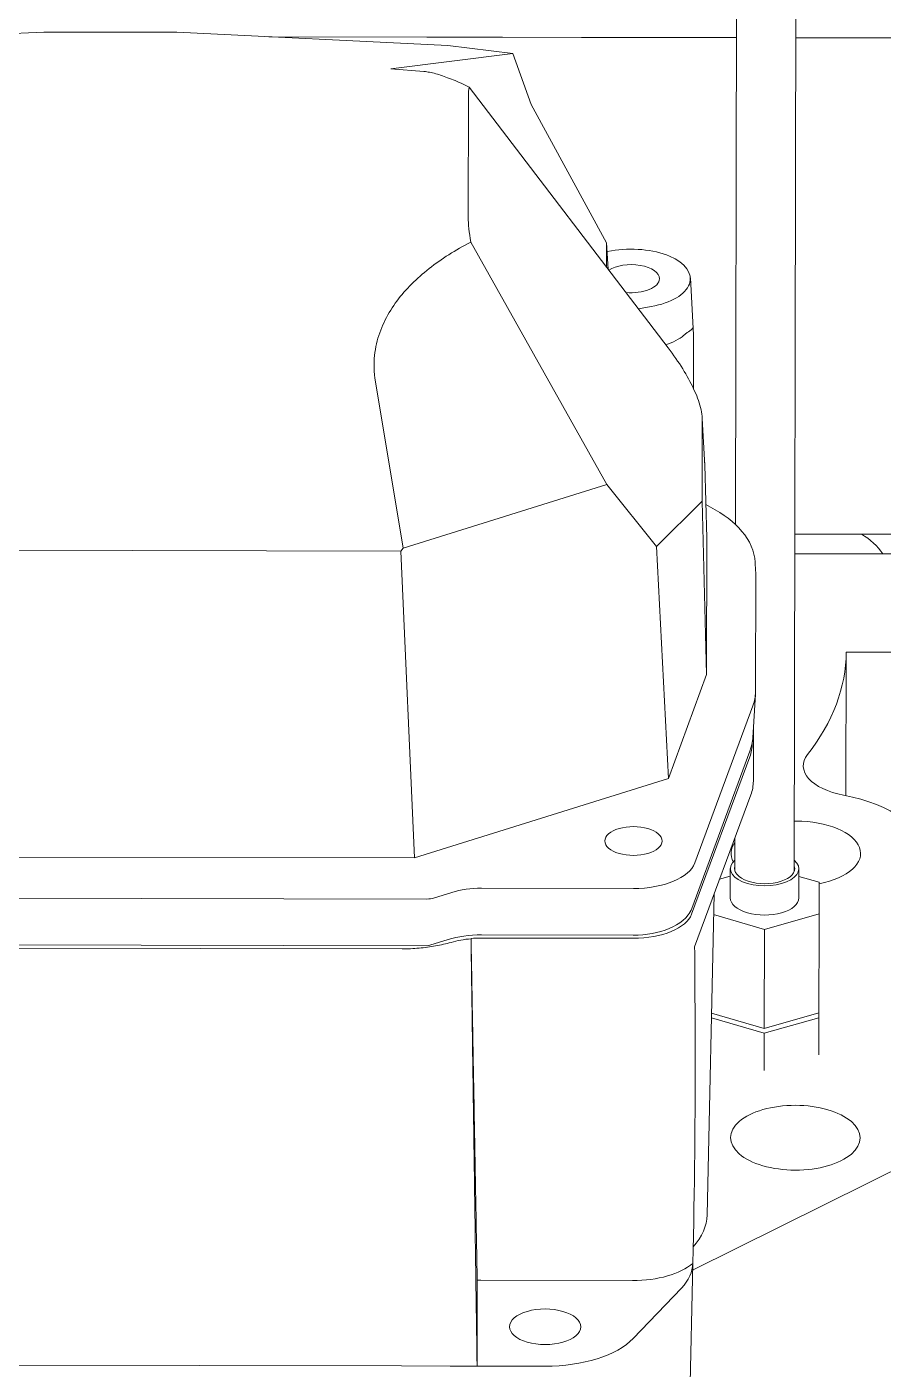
# Model space of a CAD drawing. Extents: x 766778 to 845620, y 133762 to 209800.
# Drawn here: x 785698.5 to 785835.6, y 190970.6 to 191185.5 of the extents above; entities that cross this region are included whole.
import ezdxf

# ---------------------------------------------------------------- set-up
doc = ezdxf.new("R2010")
doc.units = 0
doc.header["$MEASUREMENT"] = 0
doc.layers.get('0').update_dxf_attribs({"color": 1, "linetype": 'CONTINUOUS'})
doc.layers.add('LA-4748_SHOWN', color=2, linetype='CONTINUOUS', lineweight=53)

# ---------------------------------------------------------------- blocks, each defined once
blk = doc.blocks.new('ENGINE')
at = {"layer": 'LA-4748_SHOWN', "color": 252, "lineweight": 5}
for p, q in [((944763.23, 205799.42), (944763.66, 205882.54)), ((944772.45, 205743.89), (944773.18, 205882.49)), ((944609.32, 205876.79), (944652.75, 205878.6)), ((944652.75, 205878.6), (944674.05, 205878.49)), ((944674.05, 205878.49), (944717.46, 205876.22)), ((944763.63, 205877.33), (944688.77, 205877.72)), ((944763.63, 205877.3), (944689.32, 205877.69)), ((944800.07, 205877.13), (944773.15, 205877.28)), ((944800.71, 205877.1), (944773.15, 205877.25)), ((944727.85, 205874.92), (944708.31, 205872.52)), ((944717.46, 205876.22), (944727.85, 205874.92)), ((944727.85, 205874.92), (944730.77, 205866.75)), ((944713.61, 205872.08), (944708.31, 205872.52)), ((944713.61, 205872.08), (944713.83, 205872.06)), ((944713.83, 205872.06), (944714.05, 205872.03)), ((944714.05, 205872.03), (944714.28, 205871.99)), ((944714.28, 205871.99), (944714.51, 205871.95)), ((944714.51, 205871.95), (944714.75, 205871.9)), ((944714.75, 205871.9), (944714.99, 205871.85)), ((944714.99, 205871.85), (944715.24, 205871.79)), ((944715.24, 205871.79), (944715.49, 205871.72)), ((944715.49, 205871.72), (944715.75, 205871.65)), ((944715.75, 205871.65), (944716.01, 205871.57)), ((944716.01, 205871.57), (944716.28, 205871.48)), ((944716.28, 205871.48), (944716.56, 205871.39)), ((944716.56, 205871.39), (944716.83, 205871.29)), ((944716.83, 205871.29), (944717.12, 205871.19)), ((944717.12, 205871.19), (944717.4, 205871.08)), ((944717.4, 205871.08), (944717.7, 205870.97)), ((944717.7, 205870.97), (944717.99, 205870.85)), ((944717.99, 205870.85), (944718.29, 205870.73)), ((944718.29, 205870.73), (944718.6, 205870.6)), ((944718.6, 205870.6), (944718.91, 205870.46)), ((944718.91, 205870.46), (944719.22, 205870.32)), ((944719.22, 205870.32), (944719.54, 205870.18)), ((944719.54, 205870.18), (944719.86, 205870.03)), ((944719.86, 205870.03), (944720.18, 205869.88)), ((944720.18, 205869.88), (944720.51, 205869.72)), ((944720.51, 205869.72), (944720.84, 205869.56)), ((944752.54, 205827.73), (944720.84, 205869.56)), ((944720.62, 205848.74), (944720.72, 205868.04)), ((944730.77, 205866.75), (944742.74, 205844.58)), ((944721.03, 205844.76), (944720.57, 205844.52)), ((944721.03, 205844.76), (944742.64, 205805.88)), ((944717.08, 205842.49), (944716.66, 205842.22)), ((944717.49, 205842.75), (944717.08, 205842.49)), ((944717.92, 205843.02), (944717.49, 205842.75)), ((944718.34, 205843.27), (944717.92, 205843.02)), ((944718.78, 205843.53), (944718.34, 205843.27)), ((944719.22, 205843.78), (944718.78, 205843.53)), ((944719.66, 205844.03), (944719.22, 205843.78)), ((944720.11, 205844.28), (944719.66, 205844.03)), ((944720.57, 205844.52), (944720.11, 205844.28)), ((944742.74, 205844.58), (944742.72, 205840.69)), ((944742.98, 205840.34), (944742.74, 205844.58)), ((944743.52, 205843.27), (944742.82, 205843.15)), ((944714.32, 205840.53), (944713.94, 205840.24)), ((944714.69, 205840.82), (944714.32, 205840.53)), ((944715.08, 205841.11), (944714.69, 205840.82)), ((944715.46, 205841.39), (944715.08, 205841.11)), ((944715.86, 205841.67), (944715.46, 205841.39)), ((944716.26, 205841.95), (944715.86, 205841.67)), ((944716.66, 205842.22), (944716.26, 205841.95)), ((944711.85, 205838.4), (944711.52, 205838.08)), ((944712.18, 205838.71), (944711.85, 205838.4)), ((944712.52, 205839.03), (944712.18, 205838.71)), ((944712.87, 205839.33), (944712.52, 205839.03)), ((944713.22, 205839.64), (944712.87, 205839.33)), ((944713.58, 205839.94), (944713.22, 205839.64)), ((944713.94, 205840.24), (944713.58, 205839.94)), ((944756.14, 205838.9), (944756.64, 205829.81)), ((944709.7, 205836.07), (944709.43, 205835.72)), ((944709.99, 205836.41), (944709.7, 205836.07)), ((944710.28, 205836.76), (944709.99, 205836.41)), ((944710.58, 205837.09), (944710.28, 205836.76)), ((944710.89, 205837.42), (944710.58, 205837.09)), ((944711.2, 205837.75), (944710.89, 205837.42)), ((944711.52, 205838.08), (944711.2, 205837.75)), ((944708.15, 205833.9), (944707.92, 205833.52)), ((944708.39, 205834.27), (944708.15, 205833.9)), ((944708.64, 205834.64), (944708.39, 205834.27)), ((944708.89, 205835.01), (944708.64, 205834.64)), ((944709.16, 205835.36), (944708.89, 205835.01)), ((944709.43, 205835.72), (944709.16, 205835.36)), ((944747.8, 205833.99), (944749.87, 205834.35)), ((944707.08, 205831.96), (944706.89, 205831.55)), ((944707.28, 205832.36), (944707.08, 205831.96)), ((944707.48, 205832.75), (944707.28, 205832.36)), ((944707.7, 205833.14), (944707.48, 205832.75)), ((944707.92, 205833.52), (944707.7, 205833.14)), ((944706.24, 205829.88), (944706.1, 205829.44)), ((944706.39, 205830.3), (944706.24, 205829.88)), ((944706.55, 205830.73), (944706.39, 205830.3)), ((944706.72, 205831.14), (944706.55, 205830.73)), ((944706.89, 205831.55), (944706.72, 205831.14)), ((944755.06, 205829.72), (944755.18, 205829.81)), ((944755.18, 205829.81), (944755.3, 205829.9)), ((944755.3, 205829.9), (944755.4, 205829.99)), ((944755.4, 205829.99), (944755.51, 205830.07)), ((944755.51, 205830.07), (944755.61, 205830.14)), ((944755.61, 205830.14), (944755.7, 205830.21)), ((944755.7, 205830.21), (944755.79, 205830.27)), ((944755.79, 205830.27), (944755.88, 205830.33)), ((944755.88, 205830.33), (944755.96, 205830.39)), ((944755.96, 205830.39), (944756.03, 205830.45)), ((944756.03, 205830.45), (944756.1, 205830.5)), ((944756.1, 205830.5), (944756.17, 205830.55)), ((944756.17, 205830.55), (944756.23, 205830.6)), ((944756.23, 205830.6), (944756.28, 205830.64)), ((944756.28, 205830.64), (944756.33, 205830.69)), ((944756.33, 205830.69), (944756.38, 205830.73)), ((944756.38, 205830.73), (944756.42, 205830.77)), ((944756.42, 205830.77), (944756.45, 205830.81)), ((944756.45, 205830.81), (944756.48, 205830.85)), ((944756.48, 205830.85), (944756.51, 205830.88)), ((944756.51, 205830.88), (944756.53, 205830.92)), ((944756.53, 205830.92), (944756.55, 205830.96)), ((944756.55, 205830.96), (944756.56, 205830.99)), ((944756.56, 205830.99), (944756.57, 205831.03)), ((944756.6, 205821.17), (944756.64, 205829.66)), ((944705.67, 205827.63), (944705.59, 205827.16)), ((944705.76, 205828.1), (944705.67, 205827.63)), ((944705.86, 205828.55), (944705.76, 205828.1)), ((944705.98, 205829), (944705.86, 205828.55)), ((944706.1, 205829.44), (944705.98, 205829)), ((944752.87, 205827.3), (944752.54, 205827.73)), ((944705.46, 205825.69), (944705.45, 205825.18)), ((944705.49, 205826.19), (944705.46, 205825.69)), ((944705.53, 205826.68), (944705.49, 205826.19)), ((944705.59, 205827.16), (944705.53, 205826.68)), ((944753.18, 205826.87), (944752.87, 205827.3)), ((944753.48, 205826.45), (944753.18, 205826.87)), ((944753.78, 205826.02), (944753.48, 205826.45)), ((944754.06, 205825.6), (944753.78, 205826.02)), ((944754.34, 205825.19), (944754.06, 205825.6)), ((944705.45, 205825.18), (944705.45, 205824.66)), ((944705.45, 205824.66), (944705.48, 205824.13)), ((944705.48, 205824.13), (944705.52, 205823.58)), ((944705.52, 205823.58), (944705.58, 205823.03)), ((944754.61, 205824.77), (944754.34, 205825.19)), ((944754.87, 205824.36), (944754.61, 205824.77)), ((944755.12, 205823.95), (944754.87, 205824.36)), ((944755.36, 205823.55), (944755.12, 205823.95)), ((944755.59, 205823.14), (944755.36, 205823.55)), ((944755.81, 205822.74), (944755.59, 205823.14)), ((944705.58, 205823.03), (944705.66, 205822.46)), ((944705.66, 205822.46), (944710, 205795.83)), ((944756.02, 205822.34), (944755.81, 205822.74)), ((944756.22, 205821.95), (944756.02, 205822.34)), ((944756.42, 205821.56), (944756.22, 205821.95)), ((944756.6, 205821.17), (944756.42, 205821.56)), ((944756.77, 205820.78), (944756.6, 205821.17)), ((944756.94, 205820.39), (944756.77, 205820.78)), ((944757.09, 205820.01), (944756.94, 205820.39)), ((944757.23, 205819.64), (944757.09, 205820.01)), ((944757.37, 205819.26), (944757.23, 205819.64)), ((944757.49, 205818.89), (944757.37, 205819.26)), ((944757.6, 205818.52), (944757.49, 205818.89)), ((944757.69, 205818.16), (944757.6, 205818.52)), ((944757.78, 205817.8), (944757.69, 205818.16)), ((944757.85, 205817.44), (944757.78, 205817.8)), ((944757.9, 205817.09), (944757.85, 205817.44)), ((944757.94, 205816.74), (944757.9, 205817.09)), ((944757.97, 205816.4), (944757.94, 205816.74)), ((944757.97, 205816.06), (944757.91, 205803.15)), ((944757.97, 205816.06), (944757.97, 205816.4)), ((944758.31, 205809.78), (944757.97, 205816.37)), ((944758.31, 205809.78), (944758.32, 205809.75)), ((944758.32, 205809.75), (944758.32, 205809.72)), ((944758.32, 205809.72), (944758.32, 205809.68)), ((944758.32, 205809.68), (944758.32, 205809.65)), ((944758.32, 205809.65), (944758.32, 205809.62)), ((944758.32, 205809.62), (944758.32, 205809.59)), ((944758.32, 205809.59), (944758.33, 205809.52)), ((944758.33, 205809.52), (944758.33, 205809.49)), ((944758.33, 205809.49), (944758.33, 205809.46)), ((944758.33, 205809.46), (944758.33, 205809.43)), ((944758.33, 205809.43), (944758.33, 205809.39)), ((944758.33, 205809.39), (944758.33, 205809.36)), ((944758.33, 205809.36), (944758.33, 205809.33)), ((944758.33, 205809.33), (944758.34, 205809.3)), ((944758.34, 205809.3), (944758.34, 205809.26)), ((944758.34, 205809.26), (944758.34, 205809.16)), ((944758.34, 205809.16), (944758.34, 205809.13)), ((944758.34, 205809.13), (944758.34, 205809.1)), ((944758.34, 205809.1), (944758.34, 205809.07)), ((944758.34, 205809.07), (944758.34, 205809)), ((944758.65, 205797.26), (944758.34, 205809)), ((944710, 205795.83), (944742.64, 205805.88)), ((944750.58, 205795.94), (944742.64, 205805.88)), ((944757.91, 205803.15), (944750.58, 205795.94)), ((944757.91, 205803.15), (944758.53, 205775.4)), ((944758.86, 205802.41), (944758.51, 205802.63)), ((944759.25, 205802.2), (944758.86, 205802.41)), ((944760, 205801.78), (944759.25, 205802.2)), ((944760.73, 205801.34), (944760, 205801.78)), ((944761.41, 205800.88), (944760.73, 205801.34)), ((944762.06, 205800.41), (944761.41, 205800.88)), ((944762.68, 205799.91), (944762.06, 205800.41)), ((944763.25, 205799.4), (944762.68, 205799.91)), ((944763.78, 205798.87), (944763.25, 205799.4)), ((944764.26, 205798.31), (944763.78, 205798.87)), ((944764.7, 205797.75), (944764.26, 205798.31)), ((944765.1, 205797.16), (944764.7, 205797.75)), ((944772.74, 205797.85), (944808.08, 205797.65)), ((944616.27, 205795.84), (944709.66, 205795.35)), ((944709.66, 205795.35), (944710, 205795.83)), ((944711.64, 205746.22), (944709.66, 205795.35)), ((944750.58, 205795.94), (944752.38, 205758.77)), ((944758.65, 205797.26), (944758.53, 205775.4)), ((944765.45, 205796.56), (944765.1, 205797.16)), ((944765.74, 205795.94), (944765.45, 205796.56)), ((944765.98, 205795.31), (944765.74, 205795.94)), ((944766.16, 205794.66), (944765.98, 205795.31)), ((944766.29, 205794.01), (944766.16, 205794.66)), ((944766.36, 205793.35), (944766.29, 205794.01)), ((944766.36, 205793.35), (944766.43, 205791.98)), ((944772.72, 205794.69), (944788.46, 205794.61)), ((944766.34, 205772.61), (944766.44, 205791.61)), ((944780.76, 205755.96), (944780.88, 205778.94)), ((944788.38, 205778.9), (944780.88, 205778.94)), ((944752.38, 205758.77), (944758.53, 205775.4)), ((944765.87, 205765.25), (944766.33, 205772.24)), ((944756.53, 205745.26), (944765.93, 205770.4)), ((944765.81, 205764.71), (944765.87, 205765.25)), ((944766, 205767.23), (944765.95, 205758.32)), ((944765.41, 205763.13), (944756.01, 205737.99)), ((944765.41, 205763.13), (944765.58, 205763.65)), ((944765.58, 205763.65), (944765.72, 205764.18)), ((944765.72, 205764.18), (944765.81, 205764.71)), ((944765.8, 205764.39), (944765.8, 205764.64)), ((944756, 205737.08), (944765.39, 205762.22)), ((944711.64, 205746.22), (944752.38, 205758.77)), ((944756.46, 205731.82), (944765.54, 205756.14)), ((944762.96, 205749.23), (944762.93, 205743.94)), ((944711.64, 205746.22), (944613.77, 205746.74)), ((944762.21, 205744.33), (944762.19, 205739.66)), ((944773.18, 205744.28), (944773.16, 205739.6)), ((944762.2, 205743.11), (944760.49, 205742.63)), ((944776.41, 205742.1), (944773.17, 205743.05)), ((944776.27, 205714.48), (944776.41, 205742.1)), ((944611.71, 205740.17), (944713.63, 205739.64)), ((944714.69, 205739.78), (944717.59, 205740.68)), ((944722.38, 205741.34), (944746.68, 205741.21)), ((944758.3, 205688.92), (944759.61, 205740.25)), ((944755.43, 205736.94), (944755.61, 205737.19)), ((944755.61, 205737.19), (944755.76, 205737.44)), ((944755.76, 205737.44), (944755.9, 205737.71)), ((944755.9, 205737.71), (944756.01, 205737.99)), ((944752.39, 205734.77), (944753, 205735.04)), ((944753, 205735.04), (944753.57, 205735.35)), ((944753.57, 205735.35), (944754.11, 205735.69)), ((944754.11, 205735.69), (944754.6, 205736.06)), ((944754.6, 205736.06), (944755.04, 205736.48)), ((944755.04, 205736.48), (944755.43, 205736.94)), ((944759.52, 205736.98), (944767.64, 205734.59)), ((944767.64, 205734.59), (944776.39, 205737.06)), ((944716.98, 205733.14), (944714.08, 205732.24)), ((944716.98, 205733.14), (944717.58, 205733.31)), ((944717.58, 205733.31), (944718.21, 205733.46)), ((944718.21, 205733.46), (944718.86, 205733.59)), ((944718.86, 205733.59), (944719.53, 205733.69)), ((944719.53, 205733.69), (944720.22, 205733.77)), ((944720.22, 205733.77), (944720.92, 205733.83)), ((944720.67, 205732.85), (944720.67, 205733.3)), ((944720.67, 205733.3), (944720.67, 205733.25)), ((944720.67, 205732.77), (944720.67, 205733.25)), ((944720.92, 205733.83), (944721.63, 205733.87)), ((944721.63, 205733.87), (944722.34, 205733.87)), ((944746.64, 205733.75), (944722.34, 205733.87)), ((944722.34, 205733.36), (944746.64, 205733.24)), ((944746.64, 205733.75), (944747.41, 205733.76)), ((944747.41, 205733.76), (944748.17, 205733.8)), ((944748.17, 205733.8), (944748.92, 205733.88)), ((944748.92, 205733.88), (944749.66, 205734)), ((944749.66, 205734), (944750.38, 205734.14)), ((944750.38, 205734.14), (944751.08, 205734.32)), ((944751.08, 205734.32), (944751.75, 205734.53)), ((944751.75, 205734.53), (944752.39, 205734.77)), ((944767.56, 205718.74), (944767.64, 205734.59)), ((944713.59, 205732.17), (944611.68, 205732.71)), ((944615.63, 205732.17), (944709.63, 205731.68)), ((944709.97, 205731.68), (944709.63, 205731.68)), ((944710.31, 205731.68), (944709.97, 205731.68)), ((944710.65, 205731.69), (944710.31, 205731.68)), ((944710.99, 205731.7), (944710.65, 205731.69)), ((944711.33, 205731.72), (944710.99, 205731.7)), ((944711.66, 205731.74), (944711.33, 205731.72)), ((944712, 205731.76), (944711.66, 205731.74)), ((944712.33, 205731.78), (944712, 205731.76)), ((944712.67, 205731.81), (944712.33, 205731.78)), ((944713, 205731.85), (944712.67, 205731.81)), ((944713.34, 205731.88), (944713, 205731.85)), ((944713.67, 205731.92), (944713.34, 205731.88)), ((944713.82, 205732.19), (944713.59, 205732.17)), ((944714, 205731.97), (944713.67, 205731.92)), ((944714.08, 205732.24), (944713.82, 205732.19)), ((944714.33, 205732.02), (944714, 205731.97)), ((944714.66, 205732.07), (944714.33, 205732.02)), ((944714.98, 205732.12), (944714.66, 205732.07)), ((944715.3, 205732.18), (944714.98, 205732.12)), ((944715.62, 205732.24), (944715.3, 205732.18)), ((944715.93, 205732.31), (944715.62, 205732.24)), ((944716.24, 205732.38), (944715.93, 205732.31)), ((944716.55, 205732.45), (944716.24, 205732.38)), ((944716.86, 205732.53), (944716.55, 205732.45)), ((944717.17, 205732.61), (944716.86, 205732.53)), ((944717.47, 205732.69), (944717.17, 205732.61)), ((944720.68, 205732.39), (944720.67, 205732.85)), ((944720.68, 205732.28), (944720.67, 205732.77)), ((944720.69, 205731.94), (944720.68, 205732.39)), ((944720.68, 205731.79), (944720.68, 205732.28)), ((944720.69, 205731.31), (944720.68, 205731.79)), ((944720.69, 205731.49), (944720.69, 205731.94)), ((944720.7, 205731.04), (944720.69, 205731.49)), ((944720.69, 205730.82), (944720.69, 205731.31)), ((944720.7, 205730.33), (944720.69, 205730.82)), ((944720.71, 205730.59), (944720.7, 205731.04)), ((944720.7, 205729.84), (944720.7, 205730.33)), ((944720.71, 205729.35), (944720.7, 205729.84)), ((944720.71, 205730.14), (944720.71, 205730.59)), ((944720.72, 205729.68), (944720.71, 205730.14)), ((944720.71, 205728.87), (944720.71, 205729.35)), ((944720.72, 205728.38), (944720.71, 205728.87)), ((944720.73, 205729.23), (944720.72, 205729.68)), ((944720.73, 205728.78), (944720.73, 205729.23)), ((944720.74, 205728.33), (944720.73, 205728.78)), ((944720.72, 205727.89), (944720.72, 205728.38)), ((944720.73, 205727.4), (944720.72, 205727.89)), ((944720.73, 205726.91), (944720.73, 205727.4)), ((944720.74, 205726.42), (944720.73, 205726.91)), ((944720.75, 205727.88), (944720.74, 205728.33)), ((944720.75, 205727.43), (944720.75, 205727.88)), ((944720.76, 205726.98), (944720.75, 205727.43)), ((944720.77, 205726.53), (944720.76, 205726.98)), ((944720.77, 205726.08), (944720.77, 205726.53)), ((944720.74, 205725.93), (944720.74, 205726.42)), ((944720.75, 205725.44), (944720.74, 205725.93)), ((944720.75, 205724.95), (944720.75, 205725.44)), ((944720.76, 205724.46), (944720.75, 205724.95)), ((944720.77, 205723.97), (944720.76, 205724.46)), ((944720.78, 205725.63), (944720.77, 205726.08)), ((944720.79, 205725.18), (944720.78, 205725.63)), ((944720.79, 205724.73), (944720.79, 205725.18)), ((944720.8, 205724.29), (944720.79, 205724.73)), ((944720.77, 205723.48), (944720.77, 205723.97)), ((944720.78, 205722.99), (944720.77, 205723.48)), ((944720.78, 205722.5), (944720.78, 205722.99)), ((944720.79, 205722.01), (944720.78, 205722.5)), ((944720.8, 205723.84), (944720.8, 205724.29)), ((944720.81, 205723.39), (944720.8, 205723.84)), ((944720.82, 205722.94), (944720.81, 205723.39)), ((944720.82, 205722.49), (944720.82, 205722.94)), ((944720.83, 205722.04), (944720.82, 205722.49)), ((944720.79, 205721.52), (944720.79, 205722.01)), ((944720.8, 205721.03), (944720.79, 205721.52)), ((944720.8, 205720.54), (944720.8, 205721.03)), ((944720.81, 205720.05), (944720.8, 205720.54)), ((944720.81, 205719.56), (944720.81, 205720.05)), ((944720.84, 205721.6), (944720.83, 205722.04)), ((944720.84, 205721.15), (944720.84, 205721.6)), ((944720.85, 205720.7), (944720.84, 205721.15)), ((944720.86, 205720.25), (944720.85, 205720.7)), ((944720.86, 205719.81), (944720.86, 205720.25)), ((944759.1, 205720.45), (944767.56, 205717.96)), ((944759.12, 205721.22), (944767.56, 205718.74)), ((944767.56, 205718.74), (944776.3, 205721.21)), ((944767.56, 205717.96), (944776.3, 205720.43)), ((944720.82, 205719.06), (944720.81, 205719.56)), ((944720.82, 205718.57), (944720.82, 205719.06)), ((944720.83, 205718.08), (944720.82, 205718.57)), ((944720.83, 205717.59), (944720.83, 205718.08)), ((944720.87, 205719.36), (944720.86, 205719.81)), ((944720.88, 205718.91), (944720.87, 205719.36)), ((944720.88, 205718.47), (944720.88, 205718.91)), ((944720.89, 205718.02), (944720.88, 205718.47)), ((944720.9, 205717.57), (944720.89, 205718.02)), ((944767.53, 205712), (944767.56, 205717.96)), ((944720.84, 205717.09), (944720.83, 205717.59)), ((944720.84, 205716.6), (944720.84, 205717.09)), ((944720.85, 205716.11), (944720.84, 205716.6)), ((944720.85, 205715.61), (944720.85, 205716.11)), ((944720.9, 205717.13), (944720.9, 205717.57)), ((944720.91, 205716.68), (944720.9, 205717.13)), ((944720.92, 205716.24), (944720.91, 205716.68)), ((944720.92, 205715.79), (944720.92, 205716.24)), ((944720.93, 205715.35), (944720.92, 205715.79)), ((944720.86, 205715.12), (944720.85, 205715.61)), ((944720.86, 205714.63), (944720.86, 205715.12)), ((944720.87, 205714.13), (944720.86, 205714.63)), ((944720.88, 205713.64), (944720.87, 205714.13)), ((944720.88, 205713.15), (944720.88, 205713.64)), ((944720.94, 205714.9), (944720.93, 205715.35)), ((944720.94, 205714.46), (944720.94, 205714.9)), ((944720.95, 205714.01), (944720.94, 205714.46)), ((944720.95, 205713.57), (944720.95, 205714.01)), ((944720.96, 205713.12), (944720.95, 205713.57)), ((944720.89, 205712.65), (944720.88, 205713.15)), ((944720.89, 205712.16), (944720.89, 205712.65)), ((944720.9, 205711.66), (944720.89, 205712.16)), ((944720.9, 205711.17), (944720.9, 205711.66)), ((944720.97, 205712.68), (944720.96, 205713.12)), ((944720.97, 205712.23), (944720.97, 205712.68)), ((944720.98, 205711.79), (944720.97, 205712.23)), ((944720.99, 205711.35), (944720.98, 205711.79)), ((944720.91, 205710.67), (944720.9, 205711.17)), ((944720.91, 205710.18), (944720.91, 205710.67)), ((944720.92, 205709.68), (944720.91, 205710.18)), ((944720.92, 205709.18), (944720.92, 205709.68)), ((944720.99, 205710.9), (944720.99, 205711.35)), ((944721, 205710.46), (944720.99, 205710.9)), ((944721.01, 205710.02), (944721, 205710.46)), ((944721.01, 205709.57), (944721.01, 205710.02)), ((944721.02, 205709.13), (944721.01, 205709.57)), ((944720.93, 205708.69), (944720.92, 205709.18)), ((944720.93, 205708.19), (944720.93, 205708.69)), ((944720.94, 205707.7), (944720.93, 205708.19)), ((944720.94, 205707.2), (944720.94, 205707.7)), ((944720.95, 205706.7), (944720.94, 205707.2)), ((944721.03, 205708.69), (944721.02, 205709.13)), ((944721.03, 205708.24), (944721.03, 205708.69)), ((944721.04, 205707.8), (944721.03, 205708.24)), ((944721.05, 205707.36), (944721.04, 205707.8)), ((944721.05, 205706.92), (944721.05, 205707.36)), ((944720.95, 205706.21), (944720.95, 205706.7)), ((944720.96, 205705.71), (944720.95, 205706.21)), ((944720.96, 205705.21), (944720.96, 205705.71)), ((944720.97, 205704.71), (944720.96, 205705.21)), ((944721.06, 205706.48), (944721.05, 205706.92)), ((944721.07, 205706.04), (944721.06, 205706.48)), ((944721.07, 205705.59), (944721.07, 205706.04)), ((944721.08, 205705.15), (944721.07, 205705.59)), ((944721.08, 205704.71), (944721.08, 205705.15)), ((944720.98, 205704.22), (944720.97, 205704.71)), ((944720.98, 205703.72), (944720.98, 205704.22)), ((944720.99, 205703.22), (944720.98, 205703.72)), ((944720.99, 205702.72), (944720.99, 205703.22)), ((944721.09, 205704.27), (944721.08, 205704.71)), ((944721.1, 205703.83), (944721.09, 205704.27)), ((944721.1, 205703.39), (944721.1, 205703.83)), ((944721.11, 205702.95), (944721.1, 205703.39)), ((944721.12, 205702.51), (944721.11, 205702.95)), ((944721, 205702.22), (944720.99, 205702.72)), ((944721, 205701.73), (944721, 205702.22)), ((944721.01, 205701.23), (944721, 205701.73)), ((944721.01, 205700.73), (944721.01, 205701.23)), ((944721.02, 205700.23), (944721.01, 205700.73)), ((944721.12, 205702.07), (944721.12, 205702.51)), ((944721.13, 205701.63), (944721.12, 205702.07)), ((944721.14, 205701.19), (944721.13, 205701.63)), ((944721.14, 205700.75), (944721.14, 205701.19)), ((944721.15, 205700.31), (944721.14, 205700.75)), ((944721.02, 205699.73), (944721.02, 205700.23)), ((944721.03, 205699.23), (944721.02, 205699.73)), ((944721.03, 205698.73), (944721.03, 205699.23)), ((944721.04, 205698.23), (944721.03, 205698.73)), ((944721.16, 205699.87), (944721.15, 205700.31)), ((944721.16, 205699.43), (944721.16, 205699.87)), ((944721.17, 205699), (944721.16, 205699.43)), ((944721.17, 205698.56), (944721.17, 205699)), ((944721.18, 205698.12), (944721.17, 205698.56)), ((944721.04, 205697.73), (944721.04, 205698.23)), ((944721.05, 205697.23), (944721.04, 205697.73)), ((944721.06, 205696.73), (944721.05, 205697.23)), ((944721.06, 205696.23), (944721.06, 205696.73)), ((944721.19, 205697.68), (944721.18, 205698.12)), ((944721.19, 205697.24), (944721.19, 205697.68)), ((944721.2, 205696.81), (944721.19, 205697.24)), ((944721.21, 205696.37), (944721.2, 205696.81)), ((944721.21, 205695.93), (944721.21, 205696.37)), ((944792.95, 205698.33), (944755.96, 205680.07)), ((944721.07, 205695.73), (944721.06, 205696.23)), ((944721.07, 205695.23), (944721.07, 205695.73)), ((944721.08, 205694.73), (944721.07, 205695.23)), ((944721.08, 205694.22), (944721.08, 205694.73)), ((944721.09, 205693.72), (944721.08, 205694.22)), ((944721.22, 205695.49), (944721.21, 205695.93)), ((944721.23, 205695.06), (944721.22, 205695.49)), ((944721.23, 205694.62), (944721.23, 205695.06)), ((944721.24, 205694.18), (944721.23, 205694.62)), ((944721.09, 205693.22), (944721.09, 205693.72)), ((944721.1, 205692.72), (944721.09, 205693.22)), ((944721.1, 205692.22), (944721.1, 205692.72)), ((944721.11, 205691.72), (944721.1, 205692.22)), ((944721.24, 205693.75), (944721.24, 205694.18)), ((944721.25, 205693.31), (944721.24, 205693.75)), ((944721.26, 205692.87), (944721.25, 205693.31)), ((944721.26, 205692.44), (944721.26, 205692.87)), ((944721.27, 205692), (944721.26, 205692.44)), ((944721.11, 205691.21), (944721.11, 205691.72)), ((944721.12, 205690.71), (944721.11, 205691.21)), ((944721.12, 205690.21), (944721.12, 205690.71)), ((944721.13, 205689.71), (944721.12, 205690.21)), ((944721.28, 205691.57), (944721.27, 205692)), ((944721.28, 205691.13), (944721.28, 205691.57)), ((944721.29, 205690.7), (944721.28, 205691.13)), ((944721.3, 205690.26), (944721.29, 205690.7)), ((944721.3, 205689.83), (944721.3, 205690.26)), ((944721.14, 205689.2), (944721.13, 205689.71)), ((944721.14, 205688.7), (944721.14, 205689.2)), ((944721.15, 205688.2), (944721.14, 205688.7)), ((944721.15, 205687.69), (944721.15, 205688.2)), ((944721.31, 205689.39), (944721.3, 205689.83)), ((944721.31, 205688.96), (944721.31, 205689.39)), ((944721.32, 205688.52), (944721.31, 205688.96)), ((944721.33, 205688.09), (944721.32, 205688.52)), ((944721.33, 205687.66), (944721.33, 205688.09)), ((944721.16, 205687.19), (944721.15, 205687.69)), ((944721.16, 205686.68), (944721.16, 205687.19)), ((944721.17, 205686.18), (944721.16, 205686.68)), ((944721.17, 205685.68), (944721.17, 205686.18)), ((944721.18, 205685.17), (944721.17, 205685.68)), ((944721.34, 205687.22), (944721.33, 205687.66)), ((944721.35, 205686.79), (944721.34, 205687.22)), ((944721.35, 205686.36), (944721.35, 205686.79)), ((944721.36, 205685.92), (944721.35, 205686.36)), ((944721.37, 205685.49), (944721.36, 205685.92)), ((944721.18, 205684.67), (944721.18, 205685.17)), ((944721.19, 205684.16), (944721.18, 205684.67)), ((944721.19, 205683.66), (944721.19, 205684.16)), ((944721.2, 205683.15), (944721.19, 205683.66)), ((944721.37, 205685.06), (944721.37, 205685.49)), ((944721.38, 205684.62), (944721.37, 205685.06)), ((944721.38, 205684.19), (944721.38, 205684.62)), ((944721.39, 205683.76), (944721.38, 205684.19)), ((944721.4, 205683.33), (944721.39, 205683.76)), ((944721.2, 205682.65), (944721.2, 205683.15)), ((944721.21, 205682.14), (944721.2, 205682.65)), ((944721.22, 205681.64), (944721.21, 205682.14)), ((944721.22, 205681.13), (944721.22, 205681.64)), ((944721.4, 205682.9), (944721.4, 205683.33)), ((944721.41, 205682.46), (944721.4, 205682.9)), ((944721.42, 205682.03), (944721.41, 205682.46)), ((944721.42, 205681.6), (944721.42, 205682.03)), ((944721.43, 205681.17), (944721.42, 205681.6)), ((944721.23, 205680.62), (944721.22, 205681.13)), ((944721.23, 205680.12), (944721.23, 205680.62)), ((944721.24, 205679.61), (944721.23, 205680.12)), ((944721.24, 205679.11), (944721.24, 205679.61)), ((944721.43, 205680.74), (944721.43, 205681.17)), ((944721.44, 205680.31), (944721.43, 205680.74)), ((944721.45, 205679.88), (944721.44, 205680.31)), ((944721.45, 205679.45), (944721.45, 205679.88)), ((944721.46, 205679.02), (944721.45, 205679.45)), ((944755.2, 205650.23), (944755.99, 205681.14)), ((944721.25, 205678.6), (944721.24, 205679.11)), ((944721.25, 205678.09), (944721.25, 205678.6)), ((944721.26, 205677.58), (944721.25, 205678.09)), ((944721.26, 205677.08), (944721.26, 205677.58)), ((944721.27, 205676.57), (944721.26, 205677.08)), ((944721.39, 205664.85), (944721.47, 205678.59)), ((944721.47, 205678.59), (944721.46, 205679.02)), ((944746.35, 205678.47), (944722.05, 205678.6)), ((944754.16, 205677.24), (944746.41, 205669.18)), ((944721.27, 205676.06), (944721.27, 205676.57)), ((944721.28, 205675.55), (944721.27, 205676.06)), ((944721.29, 205675.05), (944721.28, 205675.55)), ((944721.29, 205674.54), (944721.29, 205675.05)), ((944721.3, 205674.03), (944721.29, 205674.54)), ((944721.3, 205673.52), (944721.3, 205674.03)), ((944721.31, 205673.01), (944721.3, 205673.52)), ((944721.31, 205672.5), (944721.31, 205673.01)), ((944721.32, 205672), (944721.31, 205672.5)), ((944721.32, 205671.49), (944721.32, 205672)), ((944721.33, 205670.98), (944721.32, 205671.49)), ((944721.33, 205670.47), (944721.33, 205670.98)), ((944721.34, 205669.96), (944721.33, 205670.47)), ((944721.35, 205669.45), (944721.34, 205669.96)), ((944721.35, 205668.94), (944721.35, 205669.45)), ((944721.36, 205668.43), (944721.35, 205668.94)), ((944721.36, 205667.92), (944721.36, 205668.43)), ((944721.37, 205667.41), (944721.36, 205667.92)), ((944721.37, 205666.9), (944721.37, 205667.41)), ((944721.38, 205666.39), (944721.37, 205666.9)), ((944721.38, 205665.88), (944721.38, 205666.39)), ((944615.28, 205665.41), (944709.28, 205664.92)), ((944709.28, 205664.92), (944717.11, 205664.87)), ((944717.11, 205664.87), (944732.28, 205664.8)), ((944721.39, 205665.36), (944721.38, 205665.88)), ((944721.39, 205664.85), (944721.39, 205665.36))]:
    blk.add_line(p, q, dxfattribs=at)
for centre, major_axis, ratio, start_param, end_param in [((944733.62, 205848.47), (-11.51, 23.32), 0.25, 0.333461, 0.463655), ((944733.57, 205829.1), (11.55, -23.41), 0.25, 3.605299, 3.863349), ((944746.69, 205838.81), (9.45, -0.05), 0.5, 5.057544, 8.199137), ((944746.69, 205838.81), (4.5, -0.02), 0.5, 0, 2.495701), ((944746.69, 205838.81), (4.5, -0.02), 0.5, 4.519192, 6.283185), ((944746.66, 205832.31), (9.84, -0.05), 0.5, 5.310028, 5.738611), ((944746.64, 205829.71), (10, -0.05), 0.5, 6.283183, 6.313448), ((944777.44, 205789.52), (-10.99, 0.5), 0.898671, 3.732992, 4.18153), ((944741.94, 205791.74), (24.5, -0.13), 0.5, 0, 0.030262), ((944690.38, 205779.41), (90.5, -0.48), 0.5, 5.911974, 6.283185), ((944741.84, 205772.74), (24.5, -0.13), 0.5, 6.101386, 6.283185), ((944741.8, 205764.51), (24, -0.13), 0.5, 6.101386, 6.283185), ((944783.94, 205760.69), (-10, 0.05), 0.5, 5.911974, 7.490896), ((944741.77, 205758.45), (24.18, -0.13), 0.5, 6.101386, 6.283185), ((944773.21, 205746.73), (20, -0.11), 0.5, 0, 1.207711), ((944746.72, 205748.81), (4.59, -0.02), 0.5, 0, 3.141593), ((944772.71, 205746.73), (10.37, -0.05), 0.5, 1.570796, 1.593931), ((944772.71, 205746.73), (10.37, -0.05), 0.5, 5.08014, 7.853982), ((944746.72, 205748.81), (-4.59, 0.02), 0.5, 0, 3.141593), ((944772.71, 205746.73), (-10.37, 0.05), 0.5, 5.937144, 6.545487), ((944746.71, 205746.21), (10, -0.05), 0.5, 4.712389, 6.101386), ((944767.7, 205744.31), (5.48, -0.03), 0.49963, 2.621597, 6.803181), ((944767.7, 205744.31), (-4.82, 0.03), 0.49963, 6.118857, 9.589106), ((944713.63, 205740.64), (2, -0.01), 0.5, 4.712389, 5.272789), ((944722.36, 205736.84), (9, -0.05), 0.5, 1.570796, 2.131197), ((944767.67, 205739.63), (-5.48, 0.03), 0.49963, 0, 3.141593), ((944746.66, 205737.99), (9.5, -0.05), 0.5, 4.712389, 6.101386), ((944722.25, 205728.54), (-9.55, 0.05), 0.5, 4.881911, 5.23998), ((944722.31, 205728.61), (9.5, -0.05), 0.5, 1.570796, 1.747539), ((944621.13, 205430.88), (-54.22, -731.26), 0.169614, 1.984866, 2.007473), ((944203.58, 206051.16), (253.98, -968.6), 0.507067, 1.050287, 1.089235), ((944772.47, 205701.23), (-10.37, 0.05), 0.5, 4.712389, 7.853982), ((944772.47, 205701.23), (10.37, -0.05), 0.5, 4.712389, 7.853982), ((944732.4, 205689.19), (25.9, -0.14), 0.5, 5.865771, 6.273107), ((944746.38, 205684.03), (11.13, -0.06), 0.5, 4.712389, 5.756509), ((944737.36, 205681.33), (18.62, -0.1), 0.5, 5.839297, 6.278066), ((944722.03, 205674.66), (7.87, -0.04), 0.5, 1.570796, 1.64494), ((944732.31, 205671.11), (-5.7, 0.03), 0.5, 4.712389, 7.853982), ((944732.31, 205671.11), (5.7, -0.03), 0.5, 4.712389, 7.853982), ((944732.32, 205672.61), (-15.62, 0.08), 0.5, 1.570796, 2.697705)]:
    blk.add_ellipse(centre, major_axis=major_axis, ratio=ratio, start_param=start_param, end_param=end_param, dxfattribs=at)

msp = doc.modelspace()

# ---------------------------------------------------------------- block references
at = {"color": 7, "linetype": 'Continuous', "rotation": 0.1984573570547499}
msp.add_blockref('ENGINE', (-158232.80366, -17964.77499), dxfattribs=at)

doc.saveas('drawing.dxf')
